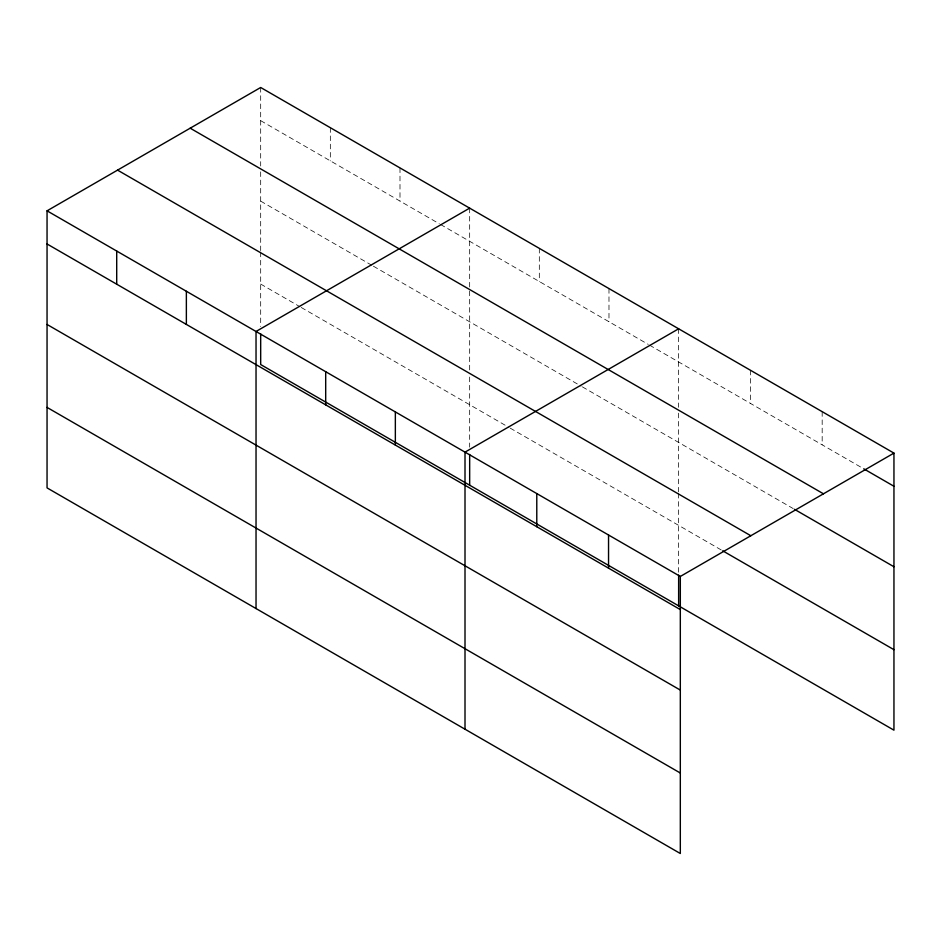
<?xml version="1.0" encoding="UTF-8"?>
<svg xmlns="http://www.w3.org/2000/svg" width="941" height="941" viewBox="0 0 941 941"><rect width="100%" height="100%" fill="white"/><g stroke="black" fill="none" stroke-linecap="round" stroke-linejoin="round"><path stroke-width="0.71" stroke-dasharray="4.71 3.53" d="M260.681 120.648L439.259 223.746M440.529 224.476L648.243 344.394M649.513 345.135L862.474 468.089M260.681 201.139L372.142 265.48M373.401 266.209L581.115 386.139M582.385 386.869L793.216 508.587M260.681 284.064L299.944 306.731M301.214 307.46L508.928 427.39M510.187 428.12L721.453 550.085M822.175 411.664L822.175 444.822M750.412 370.236L750.412 403.383M678.637 328.797L678.637 407.312M678.637 413.17L678.637 491.908M678.637 493.366L678.637 572.199M608.98 288.581L608.98 321.728M539.322 248.365L539.322 281.512M469.665 208.137L469.665 289.593M469.665 291.051L469.665 371.26M469.665 377.07L469.665 447.163M399.996 167.921L399.996 201.08M330.338 127.705L330.338 160.864M260.681 87.489L260.681 166.016M260.681 171.862L260.681 250.6M260.681 252.059L260.681 326.503"/><path stroke-width="1.41" d="M680.319 690.082L680.319 576.445L47.05 210.831L47.05 487.897L680.319 853.511L680.319 690.082L47.05 324.469M260.681 333.82L260.681 364.555L893.95 730.169L893.95 453.103L260.681 87.489L47.05 210.831M469.665 208.137L256.034 331.479L256.034 608.545M678.637 328.797L465.007 452.139L465.007 729.204M680.319 576.445L893.95 453.103M863.732 468.806L893.95 486.262M190.188 128.188L823.457 493.802M794.475 509.316L893.95 566.753M117.543 170.121L750.812 535.735M722.712 550.814L893.95 649.678M47.05 243.978L680.319 609.592M47.05 407.406L680.319 773.02M678.637 575.127L678.637 605.863M608.545 535.006L608.545 568.164M536.782 493.566L536.782 526.725M469.665 454.479L469.665 485.215M395.349 411.911L395.349 445.069M325.692 371.695L325.692 404.853M186.365 291.263L186.365 324.422M116.708 251.047L116.708 284.194"/></g></svg>
